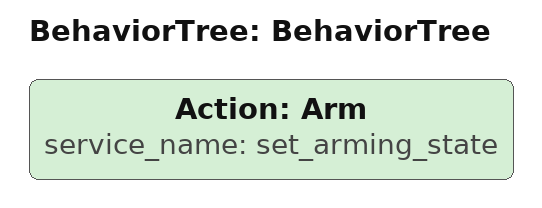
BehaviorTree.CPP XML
<?xml version="1.0"?>
<root main_tree_to_execute="BehaviorTree">
    <BehaviorTree ID="BehaviorTree">
        <Action ID="Arm" service_name="set_arming_state"/>
    </BehaviorTree>
</root>
